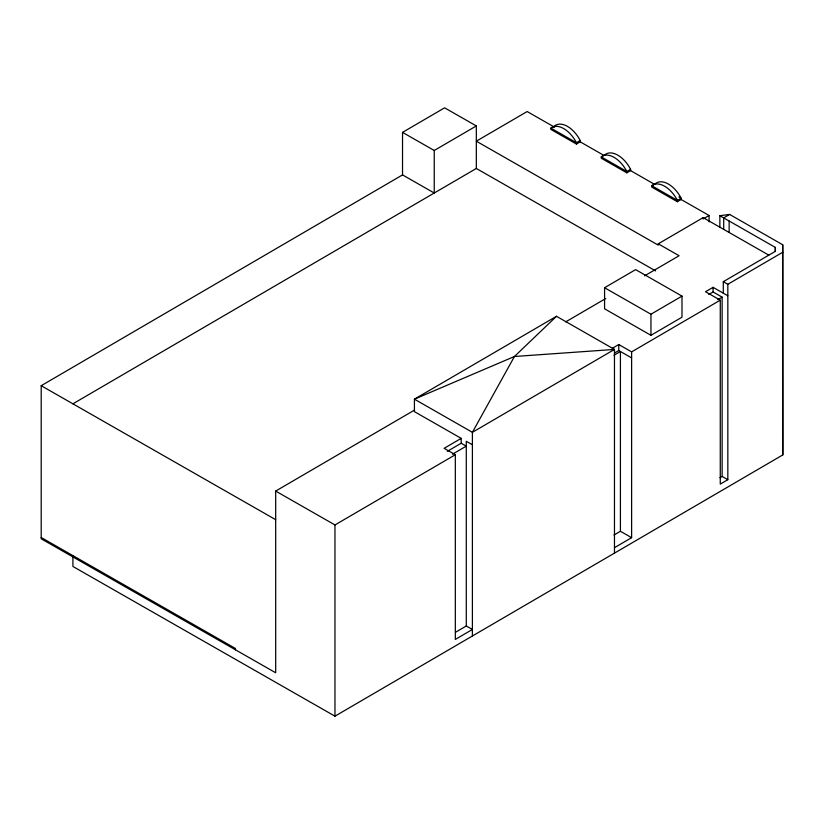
<?xml version="1.0" encoding="UTF-8"?>
<svg xmlns="http://www.w3.org/2000/svg" width="824" height="824" viewBox="0 0 824 824"><rect width="100%" height="100%" fill="white"/><g stroke="black" fill="none" stroke-linecap="round" stroke-linejoin="round"><path stroke-width="1.24" d="M719.857 227.249L719.857 215.703L775.353 247.416L775.178 251.433L723.297 281.695L723.297 293.169M614.467 553.12L614.467 349.428L556.488 316.292L514.444 356.493L472.399 432.312L472.399 636.004M414.596 410.033L275.679 491.073L275.679 672.775L41.2 538.803L41.2 385.704L402.534 174.904L402.534 132.376L444.62 107.82L476.324 125.938L476.324 168.467L72.914 403.822M402.534 174.904L434.238 193.022L434.238 150.493L476.324 125.938M580.209 140.533L576.45 142.727L576.45 144.046L550.875 129.43L550.875 128.111L554.624 125.918A23.443 13.606 59.7 0 1 580.209 140.533L580.209 141.852L576.45 144.046M630.597 169.322L626.837 171.516L626.837 172.834L601.263 158.218L601.263 156.9L605.012 154.706A23.443 13.606 59.7 0 1 630.597 169.322L630.597 170.64L626.837 172.834M677.38 201.715L681.139 199.521L681.139 198.203A23.443 13.606 59.7 0 0 655.554 183.587L651.794 185.771L651.794 187.1L677.38 201.715L677.38 200.387L681.139 198.203L678.914 196.926M554.624 127.236L527.154 111.539L476.324 141.192L658.263 245.14L658.263 243.822L703.15 217.629L768.761 255.11M681.139 199.521L709.083 215.486L703.15 218.947L703.15 217.629M72.914 555.623L72.914 566.459L334.966 716.18L782.8 454.92L782.728 244.78L729.631 214.436L723.699 217.897L723.699 229.371M604.579 287.731L635.623 269.613L681.994 296.115L681.994 317.199L650.95 335.306L604.579 308.815L604.579 287.731L650.95 314.222L681.994 296.115M556.488 316.292L414.421 399.177L414.421 411.639L461.193 438.368L461.193 443.24L447.319 451.336M565.738 321.854L605.753 298.515M644.646 275.824L679.1 255.728L658.263 243.822M727.829 295.754L713.079 287.329L705.519 291.737L720.269 300.163L720.269 484.11L727.829 479.702L727.829 284.29L782.8 252.216M612.335 348.284L618.762 344.535L631.617 351.879L720.269 300.163M461.193 438.368L444.115 448.328L455.322 454.735L455.322 639.445L472.399 629.474L466.281 625.983L455.61 632.214M708.764 294.477L713.079 291.964L713.079 287.329M614.477 353.053L618.762 350.55L618.762 344.535M613.983 355.247L620.421 351.498L620.421 531.274L613.983 535.034M452.407 454.24L466.281 446.144L461.193 443.24M717.817 299.658L722.133 297.134L713.079 291.964M334.966 716.18L334.966 524.95L455.322 454.735M719.97 477.714L722.133 476.447L722.133 297.134M614.467 547.682L631.617 537.681L631.617 351.879M719.857 215.703L729.631 214.436M580.209 141.852L603.941 155.417M630.597 170.64L654.472 184.288M723.297 281.695L727.829 284.29M476.324 168.467L655.636 270.921M402.534 132.376L434.238 150.493M618.762 350.55L631.617 357.904M722.133 476.447L727.829 479.702M472.399 444.764L466.281 441.273L466.281 625.983M620.421 531.274L631.617 537.681M275.679 491.073L334.966 524.95M41.2 385.704L275.679 519.676M41.2 537.505L235.458 648.498L235.458 649.796M782.8 454.92L782.728 244.78M775.353 247.416L775.353 251.238M729.147 221.017L729.147 232.481M709.083 215.486L709.083 221.913M650.95 314.222L650.95 335.306M614.467 349.428L472.399 432.312L414.421 399.177L514.444 356.493L614.467 349.428M576.45 142.727L550.875 128.111A23.443 13.606 59.7 0 1 576.45 142.727M626.837 171.516L601.263 156.9A23.443 13.606 59.7 0 1 626.837 171.516M677.38 200.387L651.794 185.771A23.443 13.606 59.7 0 1 677.38 200.387"/></g></svg>
